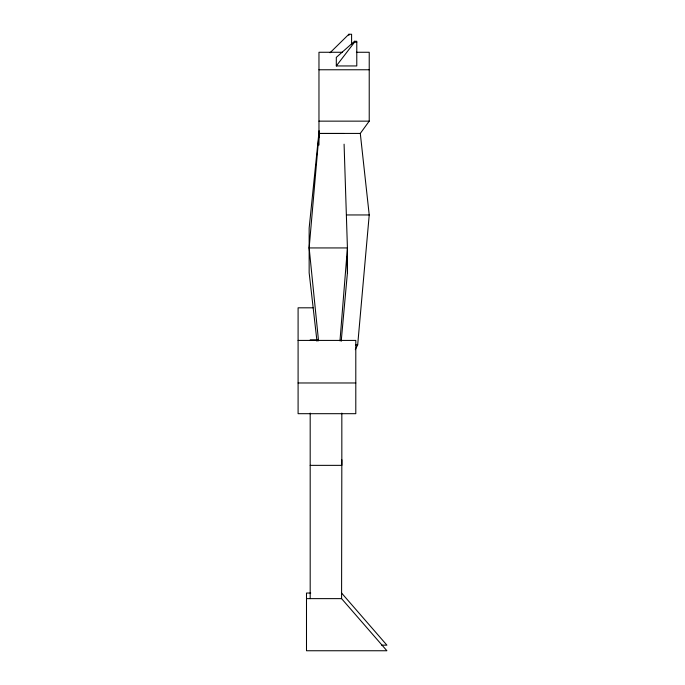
<?xml version="1.0" encoding="UTF-8"?>
<svg xmlns="http://www.w3.org/2000/svg" width="685" height="685" viewBox="0 0 685 685"><rect width="100%" height="100%" fill="white"/><g stroke="black" fill="none" stroke-linecap="round" stroke-linejoin="round"><path stroke-width="1.03" d="M310.75 593.039L306.495 593.039L306.495 650.75L386.905 650.75L341.584 598.63L341.832 459.755M339.974 340.865L347.423 247.936L344.084 144.184M318.534 340.865L309.149 247.936L319.099 133.489L343.742 133.489M355.301 349.667L357.681 344.88L369.224 214.953L360.293 133.429L369.224 121.142L369.224 52.265L356.397 52.265M341.207 341.267L347.423 272.75L347.423 247.936L309.149 247.936M336.309 65.948L354.53 42.213L354.53 41.271L356.782 41.271L356.782 65.948L336.309 65.948L336.309 57.369L354.53 41.271M330.042 52.771L348.888 34.25L351.593 34.25L351.593 44.482M354.53 42.213L356.782 42.213M342.491 52.265L318.97 52.265L318.97 145.074M318.97 69.767L369.224 69.767M318.97 121.142L369.224 121.142M318.97 133.429L360.293 133.429M346.773 214.953L369.224 214.953M313.054 307.813L298.095 307.813L298.095 413.689L355.798 413.689L355.798 340.419L298.095 340.419M310.185 339.88L317.575 339.88M355.592 344.88L357.681 344.88M298.095 382.975L355.798 382.975M310.185 465.355L341.832 465.355L341.832 413.081M306.495 598.63L341.584 598.63M381.613 645.159L386.905 645.159L341.584 593.039M316.992 341.267L309.149 272.75L309.149 228.114L319.099 130.861L319.099 137.12M346.952 256.807L347.423 272.75M348.888 34.25L348.888 35.38M310.185 413.081L310.185 598.63"/></g></svg>
